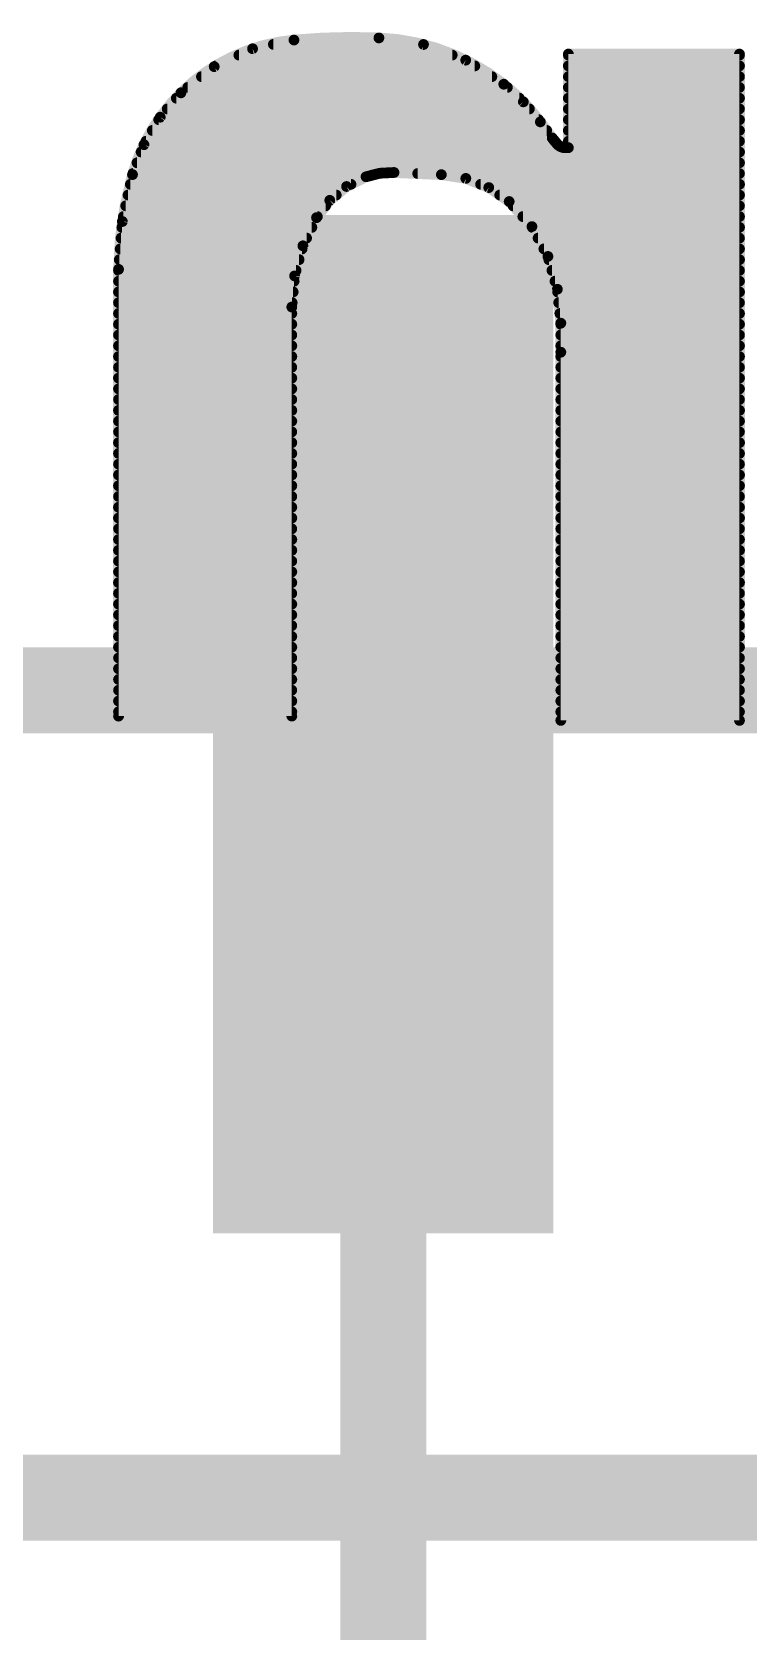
# Model space of a CAD drawing. Extents: x -98 to 45, y 0 to 29.
# Drawn here: x 23.936 to 25.626, y 14.29 to 18.063 of the extents above; entities that cross this region are included whole.
import ezdxf

# ---------------------------------------------------------------- set-up
doc = ezdxf.new("R2010")
doc.units = 0
for name, color, linetype in [('1', 12, 'CONTINUOUS'), ('21', 53, 'CONTINUOUS'), ('22', 53, 'CONTINUOUS'), ('29', 253, 'CONTINUOUS'), ('31', 253, 'CONTINUOUS')]:
    doc.layers.add(name, color=color, linetype=linetype)

# ---------------------------------------------------------------- blocks, each defined once
blk = doc.blocks.new('RECT')
blk.add_solid([(-0.5, -0.5), (0.5, -0.5), (-0.5, 0.5), (0.5, 0.5)])

msp = doc.modelspace()

# ---------------------------------------------------------------- linework, layer by layer
at = {"layer": '1', "const_width": 0.2032}
for points in [[(29.21, 16.51), (15.24, 16.51)], [(24.765, 12.7), (24.765, 16.43)]]:
    msp.add_lwpolyline(points, dxfattribs=at)
at = {"layer": '1', "const_width": 0.1016}
msp.add_lwpolyline([(24.8158, 16.43, 1), (24.7142, 16.43)], format="xyb", dxfattribs=at)
at = {"layer": '21', "const_width": 0.2032}
msp.add_lwpolyline([(20.32, 14.605), (33.02, 14.605)], dxfattribs=at)
at = {"layer": '22'}
for points, const_width in [([(24.5542, 18.0442, 0.1741), (24.2875, 17.9197)], 0.0254), ([(24.4552, 18.0299, 1), (24.4578, 18.0175)], 0.0127), ([(24.4592, 18.0179, 1), (24.4538, 18.0294)], 0.0127), ([(24.5056, 18.0404, 1), (24.5056, 18.0277)], 0.0127), ([(24.7548, 18.0492, 0.0335), (24.5542, 18.0442)], 0.0254), ([(24.554, 18.0505, 1), (24.5544, 18.0379)], 0.0127), ([(24.5536, 18.0505, 1), (24.5548, 18.0379)], 0.0127), ([(24.5555, 18.038, 1), (24.5529, 18.0504)], 0.0127), ([(24.5548, 18.0379, 1), (24.5536, 18.0505)], 0.0127), ([(24.7557, 18.0555, 1), (24.7539, 18.0429)], 0.0127), ([(25.0495, 17.94, 0.1577), (24.7548, 18.0492)], 0.0254), ([(24.7551, 18.0555, 1), (24.7545, 18.0429)], 0.0127), ([(24.7545, 18.0429, 1), (24.7551, 18.0555)], 0.0127), ([(24.755, 18.0429, 1), (24.7546, 18.0555)], 0.0127), ([(24.8622, 18.0397, 1), (24.8578, 18.0278)], 0.0127), ([(24.858, 18.0277, 1), (24.858, 18.0404)], 0.0127), ([(24.859, 18.0274, 1), (24.8609, 18.04)], 0.0127), ([(24.4242, 18.015, 1), (24.4242, 18.0023)], 0.0127), ([(24.9277, 18.0023, 1), (24.9277, 18.015)], 0.0127), ([(24.963, 18.0021, 1), (24.9562, 17.9914)], 0.0127), ([(24.9574, 17.9908, 1), (24.9618, 18.0027)], 0.0127), ([(25.2019, 18.0175, 1), (25.2019, 18.0048)], 0.0127), ([(25.2083, 18.0111, 1), (25.1956, 18.0111)], 0.0127), ([(25.2019, 18.0175, 1), (25.2019, 18.0048)], 0.0127), ([(25.2083, 18.0111, 1), (25.1956, 18.0111)], 0.0127), ([(25.2019, 18.015, 1), (25.2019, 18.0023)], 0.0127), ([(25.6121, 18.0111, 1), (25.5994, 18.0111)], 0.0127), ([(25.6121, 18.0111, 1), (25.5994, 18.0111)], 0.0127), ([(25.6057, 18.0048, 1), (25.6057, 18.0175)], 0.0127), ([(25.6057, 18.0048, 1), (25.6057, 18.0175)], 0.0127), ([(25.6057, 18.0023, 1), (25.6057, 18.015)], 0.0127), ([(24.3359, 17.9642, 1), (24.3359, 17.9515)], 0.0127), ([(24.3633, 17.9872, 1), (24.3687, 17.9757)], 0.0127), ([(24.3699, 17.9764, 1), (24.3621, 17.9864)], 0.0127), ([(24.3698, 17.9896, 1), (24.3698, 17.9768)], 0.0127), ([(24.9811, 17.9768, 1), (24.9811, 17.9896)], 0.0127), ([(25.0213, 17.9515, 1), (25.0213, 17.9642)], 0.0127), ([(25.2019, 17.9896, 1), (25.2019, 17.9768)], 0.0127), ([(25.2019, 17.9642, 1), (25.2019, 17.9515)], 0.0127), ([(25.6057, 17.9768, 1), (25.6057, 17.9896)], 0.0127), ([(25.6057, 17.9515, 1), (25.6057, 17.9642)], 0.0127), ([(24.2875, 17.9197, 0.1281), (24.1732, 17.7267)], 0.0254), ([(24.2836, 17.9247, 1), (24.2914, 17.9147)], 0.0127), ([(24.283, 17.9242, 1), (24.292, 17.9152)], 0.0127), ([(24.2923, 17.9156, 1), (24.2827, 17.9238)], 0.0127), ([(24.292, 17.9152, 1), (24.283, 17.9242)], 0.0127), ([(24.3036, 17.9388, 1), (24.3036, 17.9261)], 0.0127), ([(25.0538, 17.9447, 1), (25.0452, 17.9353)], 0.0127), ([(25.1358, 17.8511, 0.0664), (25.0495, 17.94)], 0.0254), ([(25.0534, 17.945, 1), (25.0456, 17.935)], 0.0127), ([(25.0456, 17.935, 1), (25.0534, 17.945)], 0.0127), ([(25.0461, 17.9346, 1), (25.0529, 17.9454)], 0.0127), ([(25.0579, 17.9261, 1), (25.0579, 17.9388)], 0.0127), ([(25.2019, 17.9388, 1), (25.2019, 17.9261)], 0.0127), ([(25.6057, 17.9261, 1), (25.6057, 17.9388)], 0.0127), ([(24.2551, 17.888, 1), (24.2551, 17.8753)], 0.0127), ([(24.2767, 17.9134, 1), (24.2767, 17.9006)], 0.0127), ([(25.0861, 17.9006, 1), (25.0861, 17.9134)], 0.0127), ([(25.1004, 17.9025, 1), (25.0908, 17.8943)], 0.0127), ([(25.0913, 17.8937, 1), (25.0999, 17.9031)], 0.0127), ([(25.1099, 17.8753, 1), (25.1099, 17.888)], 0.0127), ([(25.2019, 17.9134, 1), (25.2019, 17.9006)], 0.0127), ([(25.2019, 17.888, 1), (25.2019, 17.8753)], 0.0127), ([(25.6057, 17.9006, 1), (25.6057, 17.9134)], 0.0127), ([(25.6057, 17.8753, 1), (25.6057, 17.888)], 0.0127), ([(24.2351, 17.8626, 1), (24.2351, 17.8498)], 0.0127), ([(24.2338, 17.8663, 1), (24.2434, 17.8581)], 0.0127), ([(24.2441, 17.8589, 1), (24.2331, 17.8654)], 0.0127), ([(25.1409, 17.8549, 1), (25.1307, 17.8473)], 0.0127), ([(25.1638, 17.813, 0.0022), (25.1358, 17.8511)], 0.0254), ([(25.1409, 17.8549, 1), (25.1307, 17.8473)], 0.0127), ([(25.1307, 17.8473, 1), (25.1409, 17.8549)], 0.0127), ([(25.131, 17.847, 1), (25.1406, 17.8552)], 0.0127), ([(25.1315, 17.8498, 1), (25.1315, 17.8626)], 0.0127), ([(25.2019, 17.8626, 1), (25.2019, 17.8498)], 0.0127), ([(25.6057, 17.8498, 1), (25.6057, 17.8626)], 0.0127), ([(24.2061, 17.795, 1), (24.1942, 17.7995)], 0.0127), ([(24.205, 17.8118, 1), (24.205, 17.7991)], 0.0127), ([(24.22, 17.8372, 1), (24.22, 17.8244)], 0.0127), ([(25.1507, 17.8244, 1), (25.1507, 17.8372)], 0.0127), ([(25.1687, 17.8171, 1), (25.1589, 17.8089)], 0.0127), ([(25.1638, 17.813, 0.0333), (25.1765, 17.7978)], 0.0254), ([(25.1689, 17.8167, 1), (25.1587, 17.8093)], 0.0127), ([(25.1587, 17.8092, 1), (25.1689, 17.8168)], 0.0127), ([(25.1587, 17.8093, 1), (25.1689, 17.8167)], 0.0127), ([(25.1701, 17.7991, 1), (25.1701, 17.8118)], 0.0127), ([(25.1801, 17.803, 1), (25.1729, 17.7926)], 0.0127), ([(25.1765, 17.7978, 0.205), (25.1943, 17.7902)], 0.0254), ([(25.1811, 17.8022, 1), (25.1719, 17.7934)], 0.0127), ([(25.1719, 17.7934, 1), (25.1811, 17.8022)], 0.0127), ([(25.2019, 17.8372, 1), (25.2019, 17.8244)], 0.0127), ([(25.2019, 17.8118, 1), (25.2019, 17.7991)], 0.0127), ([(25.6057, 17.8244, 1), (25.6057, 17.8372)], 0.0127), ([(25.6057, 17.7991, 1), (25.6057, 17.8118)], 0.0127), ([(24.1936, 17.7864, 1), (24.1936, 17.7736)], 0.0127), ([(24.1947, 17.8005, 1), (24.2056, 17.794)], 0.0127), ([(25.1716, 17.7937, 1), (25.1814, 17.8019)], 0.0127), ([(25.1859, 17.7984, 1), (25.1834, 17.786)], 0.0127), ([(25.181, 17.787, 1), (25.1882, 17.7974)], 0.0127), ([(25.1943, 17.7966, 1), (25.1943, 17.7839)], 0.0127), ([(25.1943, 17.7966, 1), (25.1943, 17.7839)], 0.0127), ([(25.193, 17.784, 1), (25.1956, 17.7964)], 0.0127), ([(25.1943, 17.7839, 1), (25.1943, 17.7965)], 0.0127), ([(25.1956, 17.7902, 1), (25.2083, 17.7902)], 0.0127), ([(25.1956, 17.7902, 1), (25.2083, 17.7902)], 0.0127), ([(25.2019, 17.7839, 1), (25.2019, 17.7966)], 0.0127), ([(25.2019, 17.7839, 1), (25.2019, 17.7966)], 0.0127), ([(25.6057, 17.7736, 1), (25.6057, 17.7864)], 0.0127), ([(24.1732, 17.7267, 0.0668), (24.1402, 17.5031)], 0.0254), ([(24.1673, 17.729, 1), (24.1791, 17.7244)], 0.0127), ([(24.1671, 17.7285, 1), (24.1793, 17.7249)], 0.0127), ([(24.1794, 17.7254, 1), (24.167, 17.728)], 0.0127), ([(24.1793, 17.7249, 1), (24.1671, 17.7285)], 0.0127), ([(24.1742, 17.7356, 1), (24.1742, 17.7229)], 0.0127), ([(24.1839, 17.761, 1), (24.1839, 17.7482)], 0.0127), ([(24.7244, 17.7216, 0.1719), (24.6075, 17.6251)], 0.0254), ([(24.7228, 17.7278, 1), (24.726, 17.7154)], 0.0127), ([(24.7904, 17.7317, 0.0992), (24.7244, 17.7216)], 0.0254), ([(24.7222, 17.7276, 1), (24.7266, 17.7156)], 0.0127), ([(24.7272, 17.7159, 1), (24.7216, 17.7273)], 0.0127), ([(24.7266, 17.7156, 1), (24.7222, 17.7276)], 0.0127), ([(24.7566, 17.7363, 1), (24.7572, 17.7236)], 0.0127), ([(24.7541, 17.7229, 1), (24.7541, 17.7356)], 0.0127), ([(24.7585, 17.7238, 1), (24.7553, 17.7361)], 0.0127), ([(24.7907, 17.738, 1), (24.7901, 17.7254)], 0.0127), ([(24.7904, 17.7317, 0.0006), (24.9022, 17.7267)], 0.0254), ([(24.7907, 17.738, 1), (24.7901, 17.7254)], 0.0127), ([(24.7907, 17.7254, 1), (24.7901, 17.738)], 0.0127), ([(24.7901, 17.7254, 1), (24.7907, 17.738)], 0.0127), ([(24.8463, 17.7356, 1), (24.8463, 17.7229)], 0.0127), ([(24.9032, 17.733, 1), (24.9012, 17.7204)], 0.0127), ([(25.0622, 17.6632, 0.1688), (24.9022, 17.7267)], 0.0254), ([(24.9025, 17.733, 1), (24.9019, 17.7204)], 0.0127), ([(24.9019, 17.7204, 1), (24.9025, 17.733)], 0.0127), ([(24.9019, 17.7204, 1), (24.9025, 17.733)], 0.0127), ([(25.6057, 17.7482, 1), (25.6057, 17.761)], 0.0127), ([(25.6057, 17.7229, 1), (25.6057, 17.7356)], 0.0127), ([(24.1682, 17.7102, 1), (24.1682, 17.6974)], 0.0127), ([(24.6756, 17.7043, 1), (24.6812, 17.693)], 0.0127), ([(24.6824, 17.6937, 1), (24.6744, 17.7035)], 0.0127), ([(24.6887, 17.6974, 1), (24.6887, 17.7102)], 0.0127), ([(24.9622, 17.7236, 1), (24.9575, 17.7118)], 0.0127), ([(24.9589, 17.7114, 1), (24.9608, 17.724)], 0.0127), ([(24.9949, 17.7102, 1), (24.9949, 17.6974)], 0.0127), ([(25.0177, 17.7014, 1), (25.0105, 17.6909)], 0.0127), ([(25.0117, 17.6903, 1), (25.0164, 17.7021)], 0.0127), ([(25.6057, 17.6974, 1), (25.6057, 17.7102)], 0.0127), ([(24.1572, 17.6594, 1), (24.1572, 17.6467)], 0.0127), ([(24.1627, 17.6848, 1), (24.1627, 17.672)], 0.0127), ([(24.6289, 17.6467, 1), (24.6289, 17.6594)], 0.0127), ([(24.6347, 17.6708, 1), (24.6428, 17.661)], 0.0127), ([(24.6438, 17.662, 1), (24.6337, 17.6698)], 0.0127), ([(24.6539, 17.672, 1), (24.6539, 17.6848)], 0.0127), ([(25.04, 17.6848, 1), (25.04, 17.672)], 0.0127), ([(25.0669, 17.6675, 1), (25.0575, 17.6589)], 0.0127), ([(25.1536, 17.5336, 0.1229), (25.0622, 17.6632)], 0.0254), ([(25.0663, 17.668, 1), (25.0581, 17.6584)], 0.0127), ([(25.0581, 17.6584, 1), (25.0663, 17.668)], 0.0127), ([(25.0586, 17.658, 1), (25.0658, 17.6684)], 0.0127), ([(25.0714, 17.6594, 1), (25.0714, 17.6467)], 0.0127), ([(25.6057, 17.672, 1), (25.6057, 17.6848)], 0.0127), ([(25.6057, 17.6467, 1), (25.6057, 17.6594)], 0.0127), ([(24.1556, 17.6155, 1), (24.1429, 17.6165)], 0.0127), ([(24.143, 17.6173, 1), (24.1554, 17.6147)], 0.0127), ([(24.1517, 17.634, 1), (24.1517, 17.6212)], 0.0127), ([(24.6075, 17.6251, 0.136), (24.5491, 17.4142)], 0.0254), ([(24.6025, 17.629, 1), (24.6125, 17.6212)], 0.0127), ([(24.6021, 17.6284, 1), (24.6129, 17.6218)], 0.0127), ([(24.6132, 17.6223, 1), (24.6018, 17.6279)], 0.0127), ([(24.6129, 17.6218, 1), (24.6021, 17.6284)], 0.0127), ([(24.6094, 17.6212, 1), (24.6094, 17.634)], 0.0127), ([(25.0945, 17.634, 1), (25.0945, 17.6212)], 0.0127), ([(25.6057, 17.6212, 1), (25.6057, 17.634)], 0.0127), ([(24.1461, 17.5832, 1), (24.1461, 17.5705)], 0.0127), ([(24.1481, 17.6086, 1), (24.1481, 17.5958)], 0.0127), ([(24.5841, 17.5705, 1), (24.5841, 17.5832)], 0.0127), ([(24.5964, 17.5958, 1), (24.5964, 17.6086)], 0.0127), ([(25.1215, 17.607, 1), (25.1103, 17.601)], 0.0127), ([(25.1168, 17.6086, 1), (25.1168, 17.5958)], 0.0127), ([(25.1112, 17.5998, 1), (25.1206, 17.6083)], 0.0127), ([(25.1304, 17.5832, 1), (25.1304, 17.5705)], 0.0127), ([(25.6057, 17.5958, 1), (25.6057, 17.6086)], 0.0127), ([(25.6057, 17.5705, 1), (25.6057, 17.5832)], 0.0127), ([(24.1441, 17.5578, 1), (24.1441, 17.545)], 0.0127), ([(24.5697, 17.5615, 1), (24.5811, 17.5559)], 0.0127), ([(24.5815, 17.557, 1), (24.5693, 17.5604)], 0.0127), ([(24.5734, 17.545, 1), (24.5734, 17.5578)], 0.0127), ([(25.1441, 17.5578, 1), (25.1441, 17.545)], 0.0127), ([(25.1597, 17.5354, 1), (25.1475, 17.5318)], 0.0127), ([(25.1841, 17.3761, 0.0895), (25.1536, 17.5336)], 0.0254), ([(25.1595, 17.5359, 1), (25.1477, 17.5313)], 0.0127), ([(25.6057, 17.545, 1), (25.6057, 17.5578)], 0.0127), ([(24.1466, 17.5031, 1), (24.1338, 17.5031)], 0.0127), ([(24.1466, 17.5031, 1), (24.1338, 17.5031)], 0.0127), ([(24.1402, 17.507, 1), (24.1402, 17.4943)], 0.0127), ([(24.1339, 17.5036, 1), (24.1465, 17.5026)], 0.0127), ([(24.1339, 17.5032, 1), (24.1465, 17.503)], 0.0127), ([(24.142, 17.5324, 1), (24.142, 17.5196)], 0.0127), ([(24.5593, 17.4943, 1), (24.5593, 17.507)], 0.0127), ([(24.5663, 17.5196, 1), (24.5663, 17.5324)], 0.0127), ([(25.1477, 17.5313, 1), (25.1595, 17.5359)], 0.0127), ([(25.148, 17.5306, 1), (25.1592, 17.5366)], 0.0127), ([(25.1558, 17.5324, 1), (25.1558, 17.5196)], 0.0127), ([(25.1631, 17.507, 1), (25.1631, 17.4943)], 0.0127), ([(25.6057, 17.5196, 1), (25.6057, 17.5324)], 0.0127), ([(25.6057, 17.4943, 1), (25.6057, 17.507)], 0.0127), ([(24.1402, 17.4816, 1), (24.1402, 17.4688)], 0.0127), ([(24.562, 17.4871, 1), (24.5494, 17.4882)], 0.0127), ([(24.5496, 17.4893, 1), (24.5618, 17.4859)], 0.0127), ([(24.5546, 17.4688, 1), (24.5546, 17.4816)], 0.0127), ([(25.1704, 17.4816, 1), (25.1704, 17.4688)], 0.0127), ([(25.1822, 17.4569, 1), (25.1696, 17.4556)], 0.0127), ([(25.6057, 17.4688, 1), (25.6057, 17.4816)], 0.0127), ([(24.1402, 17.4562, 1), (24.1402, 17.4434)], 0.0127), ([(24.1402, 17.4308, 1), (24.1402, 17.4181)], 0.0127), ([(24.55, 17.4181, 1), (24.55, 17.4308)], 0.0127), ([(24.5523, 17.4434, 1), (24.5523, 17.4562)], 0.0127), ([(25.1698, 17.4545, 1), (25.182, 17.458)], 0.0127), ([(25.1766, 17.4562, 1), (25.1766, 17.4434)], 0.0127), ([(25.1791, 17.4308, 1), (25.1791, 17.4181)], 0.0127), ([(25.6057, 17.4434, 1), (25.6057, 17.4562)], 0.0127), ([(25.6057, 17.4181, 1), (25.6057, 17.4308)], 0.0127), ([(24.1402, 17.4054, 1), (24.1402, 17.3926)], 0.0127), ([(24.5555, 17.4142, 1), (24.5428, 17.4142)], 0.0127), ([(24.5555, 17.4142, 1), (24.5428, 17.4142)], 0.0127), ([(24.5428, 17.4148, 1), (24.5554, 17.4136)], 0.0127), ([(24.5428, 17.4142, 1), (24.5554, 17.4142)], 0.0127), ([(24.5491, 17.3926, 1), (24.5491, 17.4054)], 0.0127), ([(25.1818, 17.4054, 1), (25.1818, 17.3926)], 0.0127), ([(25.6057, 17.3926, 1), (25.6057, 17.4054)], 0.0127), ([(24.1402, 17.38, 1), (24.1402, 17.3672)], 0.0127), ([(24.1402, 17.3546, 1), (24.1402, 17.3419)], 0.0127), ([(24.5491, 17.3672, 1), (24.5491, 17.38)], 0.0127), ([(24.5491, 17.3419, 1), (24.5491, 17.3546)], 0.0127), ([(25.1905, 17.3761, 1), (25.1777, 17.3761)], 0.0127), ([(25.1841, 17.3076, 0.0064), (25.1841, 17.3761)], 0.0254), ([(25.1904, 17.3762, 1), (25.1778, 17.376)], 0.0127), ([(25.1841, 17.38, 1), (25.1841, 17.3672)], 0.0127), ([(25.1841, 17.3546, 1), (25.1841, 17.3419)], 0.0127), ([(25.1778, 17.3755, 1), (25.1904, 17.3767)], 0.0127), ([(25.1778, 17.376, 1), (25.1904, 17.3762)], 0.0127), ([(25.6057, 17.3672, 1), (25.6057, 17.38)], 0.0127), ([(25.6057, 17.3419, 1), (25.6057, 17.3546)], 0.0127), ([(24.1402, 17.3292, 1), (24.1402, 17.3164)], 0.0127), ([(24.5491, 17.3164, 1), (24.5491, 17.3292)], 0.0127), ([(25.1841, 17.3292, 1), (25.1841, 17.3164)], 0.0127), ([(25.1905, 17.3076, 1), (25.1777, 17.3076)], 0.0127), ([(25.6057, 17.3164, 1), (25.6057, 17.3292)], 0.0127), ([(24.1402, 17.3038, 1), (24.1402, 17.291)], 0.0127), ([(24.1402, 17.2784, 1), (24.1402, 17.2657)], 0.0127), ([(24.5491, 17.291, 1), (24.5491, 17.3038)], 0.0127), ([(24.5491, 17.2657, 1), (24.5491, 17.2784)], 0.0127), ([(25.1778, 17.3077, 1), (25.1904, 17.3075)], 0.0127), ([(25.1841, 17.3038, 1), (25.1841, 17.291)], 0.0127), ([(25.1841, 17.2784, 1), (25.1841, 17.2657)], 0.0127), ([(25.6057, 17.291, 1), (25.6057, 17.3038)], 0.0127), ([(25.6057, 17.2657, 1), (25.6057, 17.2784)], 0.0127), ([(24.1402, 17.253, 1), (24.1402, 17.2402)], 0.0127), ([(24.5491, 17.2402, 1), (24.5491, 17.253)], 0.0127), ([(25.1841, 17.253, 1), (25.1841, 17.2402)], 0.0127), ([(25.6057, 17.2402, 1), (25.6057, 17.253)], 0.0127), ([(24.1402, 17.2276, 1), (24.1402, 17.2148)], 0.0127), ([(24.1402, 17.2022, 1), (24.1402, 17.1895)], 0.0127), ([(24.5491, 17.2148, 1), (24.5491, 17.2276)], 0.0127), ([(24.5491, 17.1895, 1), (24.5491, 17.2022)], 0.0127), ([(25.1841, 17.2276, 1), (25.1841, 17.2148)], 0.0127), ([(25.1841, 17.2022, 1), (25.1841, 17.1895)], 0.0127), ([(25.6057, 17.2148, 1), (25.6057, 17.2276)], 0.0127), ([(25.6057, 17.1895, 1), (25.6057, 17.2022)], 0.0127), ([(24.1402, 17.1768, 1), (24.1402, 17.164)], 0.0127), ([(24.5491, 17.164, 1), (24.5491, 17.1768)], 0.0127), ([(25.1841, 17.1768, 1), (25.1841, 17.164)], 0.0127), ([(25.6057, 17.164, 1), (25.6057, 17.1768)], 0.0127), ([(24.1402, 17.1514, 1), (24.1402, 17.1386)], 0.0127), ([(24.1402, 17.126, 1), (24.1402, 17.1133)], 0.0127), ([(24.5491, 17.1386, 1), (24.5491, 17.1514)], 0.0127), ([(24.5491, 17.1133, 1), (24.5491, 17.126)], 0.0127), ([(25.1841, 17.1514, 1), (25.1841, 17.1386)], 0.0127), ([(25.1841, 17.126, 1), (25.1841, 17.1133)], 0.0127), ([(25.6057, 17.1386, 1), (25.6057, 17.1514)], 0.0127), ([(25.6057, 17.1133, 1), (25.6057, 17.126)], 0.0127), ([(24.1402, 17.1006, 1), (24.1402, 17.0878)], 0.0127), ([(24.5491, 17.0878, 1), (24.5491, 17.1006)], 0.0127), ([(25.1841, 17.1006, 1), (25.1841, 17.0878)], 0.0127), ([(25.6057, 17.0878, 1), (25.6057, 17.1006)], 0.0127), ([(24.1402, 17.0752, 1), (24.1402, 17.0624)], 0.0127), ([(24.1402, 17.0498, 1), (24.1402, 17.0371)], 0.0127), ([(24.5491, 17.0624, 1), (24.5491, 17.0752)], 0.0127), ([(24.5491, 17.0371, 1), (24.5491, 17.0498)], 0.0127), ([(25.1841, 17.0752, 1), (25.1841, 17.0624)], 0.0127), ([(25.1841, 17.0498, 1), (25.1841, 17.0371)], 0.0127), ([(25.6057, 17.0624, 1), (25.6057, 17.0752)], 0.0127), ([(25.6057, 17.0371, 1), (25.6057, 17.0498)], 0.0127), ([(24.1402, 17.0244, 1), (24.1402, 17.0116)], 0.0127), ([(24.5491, 17.0116, 1), (24.5491, 17.0244)], 0.0127), ([(25.1841, 17.0244, 1), (25.1841, 17.0116)], 0.0127), ([(25.6057, 17.0116, 1), (25.6057, 17.0244)], 0.0127), ([(24.1402, 16.999, 1), (24.1402, 16.9862)], 0.0127), ([(24.1402, 16.9736, 1), (24.1402, 16.9609)], 0.0127), ([(24.5491, 16.9862, 1), (24.5491, 16.999)], 0.0127), ([(24.5491, 16.9609, 1), (24.5491, 16.9736)], 0.0127), ([(25.1841, 16.999, 1), (25.1841, 16.9862)], 0.0127), ([(25.1841, 16.9736, 1), (25.1841, 16.9609)], 0.0127), ([(25.6057, 16.9862, 1), (25.6057, 16.999)], 0.0127), ([(25.6057, 16.9609, 1), (25.6057, 16.9736)], 0.0127), ([(24.1402, 16.9482, 1), (24.1402, 16.9354)], 0.0127), ([(24.5491, 16.9354, 1), (24.5491, 16.9482)], 0.0127), ([(25.1841, 16.9482, 1), (25.1841, 16.9354)], 0.0127), ([(25.6057, 16.9354, 1), (25.6057, 16.9482)], 0.0127), ([(24.1402, 16.9228, 1), (24.1402, 16.91)], 0.0127), ([(24.1402, 16.8974, 1), (24.1402, 16.8847)], 0.0127), ([(24.5491, 16.91, 1), (24.5491, 16.9228)], 0.0127), ([(24.5491, 16.8847, 1), (24.5491, 16.8974)], 0.0127), ([(25.1841, 16.9228, 1), (25.1841, 16.91)], 0.0127), ([(25.1841, 16.8974, 1), (25.1841, 16.8847)], 0.0127), ([(25.6057, 16.91, 1), (25.6057, 16.9228)], 0.0127), ([(25.6057, 16.8847, 1), (25.6057, 16.8974)], 0.0127), ([(24.1402, 16.872, 1), (24.1402, 16.8592)], 0.0127), ([(24.5491, 16.8592, 1), (24.5491, 16.872)], 0.0127), ([(25.1841, 16.872, 1), (25.1841, 16.8592)], 0.0127), ([(25.6057, 16.8592, 1), (25.6057, 16.872)], 0.0127), ([(24.1402, 16.8466, 1), (24.1402, 16.8338)], 0.0127), ([(24.1402, 16.8212, 1), (24.1402, 16.8085)], 0.0127), ([(24.5491, 16.8338, 1), (24.5491, 16.8466)], 0.0127), ([(24.5491, 16.8085, 1), (24.5491, 16.8212)], 0.0127), ([(25.1841, 16.8466, 1), (25.1841, 16.8338)], 0.0127), ([(25.1841, 16.8212, 1), (25.1841, 16.8085)], 0.0127), ([(25.6057, 16.8338, 1), (25.6057, 16.8466)], 0.0127), ([(25.6057, 16.8085, 1), (25.6057, 16.8212)], 0.0127), ([(24.1402, 16.7958, 1), (24.1402, 16.783)], 0.0127), ([(24.5491, 16.783, 1), (24.5491, 16.7958)], 0.0127), ([(25.1841, 16.7958, 1), (25.1841, 16.783)], 0.0127), ([(25.6057, 16.783, 1), (25.6057, 16.7958)], 0.0127), ([(24.1402, 16.7704, 1), (24.1402, 16.7576)], 0.0127), ([(24.5491, 16.7576, 1), (24.5491, 16.7704)], 0.0127), ([(25.1841, 16.7704, 1), (25.1841, 16.7576)], 0.0127), ([(25.6057, 16.7576, 1), (25.6057, 16.7704)], 0.0127), ([(24.1402, 16.7196, 1), (24.1402, 16.7068)], 0.0127), ([(24.1402, 16.745, 1), (24.1402, 16.7323)], 0.0127), ([(24.5491, 16.7323, 1), (24.5491, 16.745)], 0.0127), ([(24.5491, 16.7068, 1), (24.5491, 16.7196)], 0.0127), ([(25.1841, 16.745, 1), (25.1841, 16.7323)], 0.0127), ([(25.1841, 16.7196, 1), (25.1841, 16.7068)], 0.0127), ([(25.6057, 16.7323, 1), (25.6057, 16.745)], 0.0127), ([(25.6057, 16.7068, 1), (25.6057, 16.7196)], 0.0127), ([(24.1402, 16.6942, 1), (24.1402, 16.6814)], 0.0127), ([(24.5491, 16.6814, 1), (24.5491, 16.6942)], 0.0127), ([(25.1841, 16.6942, 1), (25.1841, 16.6814)], 0.0127), ([(25.6057, 16.6814, 1), (25.6057, 16.6942)], 0.0127), ([(24.1402, 16.6434, 1), (24.1402, 16.6306)], 0.0127), ([(24.1402, 16.6688, 1), (24.1402, 16.6561)], 0.0127), ([(24.5491, 16.6561, 1), (24.5491, 16.6688)], 0.0127), ([(24.5491, 16.6306, 1), (24.5491, 16.6434)], 0.0127), ([(25.1841, 16.6688, 1), (25.1841, 16.6561)], 0.0127), ([(25.1841, 16.6434, 1), (25.1841, 16.6306)], 0.0127), ([(25.6057, 16.6561, 1), (25.6057, 16.6688)], 0.0127), ([(25.6057, 16.6306, 1), (25.6057, 16.6434)], 0.0127), ([(24.1402, 16.618, 1), (24.1402, 16.6052)], 0.0127), ([(24.5491, 16.6052, 1), (24.5491, 16.618)], 0.0127), ([(25.1841, 16.618, 1), (25.1841, 16.6052)], 0.0127), ([(25.6057, 16.6052, 1), (25.6057, 16.618)], 0.0127), ([(24.1402, 16.5672, 1), (24.1402, 16.5544)], 0.0127), ([(24.1402, 16.5926, 1), (24.1402, 16.5799)], 0.0127), ([(24.5491, 16.5799, 1), (24.5491, 16.5926)], 0.0127), ([(24.5491, 16.5544, 1), (24.5491, 16.5672)], 0.0127), ([(25.1841, 16.5926, 1), (25.1841, 16.5799)], 0.0127), ([(25.1841, 16.5672, 1), (25.1841, 16.5544)], 0.0127), ([(25.6057, 16.5799, 1), (25.6057, 16.5926)], 0.0127), ([(25.6057, 16.5544, 1), (25.6057, 16.5672)], 0.0127), ([(24.1402, 16.5418, 1), (24.1402, 16.529)], 0.0127), ([(24.5491, 16.529, 1), (24.5491, 16.5418)], 0.0127), ([(25.1841, 16.5418, 1), (25.1841, 16.529)], 0.0127), ([(25.6057, 16.529, 1), (25.6057, 16.5418)], 0.0127), ([(24.1402, 16.491, 1), (24.1402, 16.4782)], 0.0127), ([(24.1402, 16.5164, 1), (24.1402, 16.5037)], 0.0127), ([(24.5491, 16.5037, 1), (24.5491, 16.5164)], 0.0127), ([(24.5491, 16.4782, 1), (24.5491, 16.491)], 0.0127), ([(25.1841, 16.5164, 1), (25.1841, 16.5037)], 0.0127), ([(25.1841, 16.491, 1), (25.1841, 16.4782)], 0.0127), ([(25.6057, 16.5037, 1), (25.6057, 16.5164)], 0.0127), ([(25.6057, 16.4782, 1), (25.6057, 16.491)], 0.0127), ([(24.1402, 16.4656, 1), (24.1402, 16.4528)], 0.0127), ([(24.1338, 16.449, 1), (24.1466, 16.449)], 0.0127), ([(24.1338, 16.449, 1), (24.1466, 16.449)], 0.0127), ([(24.1402, 16.4554, 1), (24.1402, 16.4427)], 0.0127), ([(24.1402, 16.4554, 1), (24.1402, 16.4427)], 0.0127), ([(24.5428, 16.449, 1), (24.5555, 16.449)], 0.0127), ([(24.5428, 16.449, 1), (24.5555, 16.449)], 0.0127), ([(24.5491, 16.4528, 1), (24.5491, 16.4656)], 0.0127), ([(24.5491, 16.4427, 1), (24.5491, 16.4554)], 0.0127), ([(24.5491, 16.4427, 1), (24.5491, 16.4554)], 0.0127), ([(25.1841, 16.4656, 1), (25.1841, 16.4528)], 0.0127), ([(25.1841, 16.4453, 1), (25.1841, 16.4325)], 0.0127), ([(25.1841, 16.4453, 1), (25.1841, 16.4325)], 0.0127), ([(25.6057, 16.4528, 1), (25.6057, 16.4656)], 0.0127), ([(25.6057, 16.4325, 1), (25.6057, 16.4453)], 0.0127), ([(25.6057, 16.4325, 1), (25.6057, 16.4453)], 0.0127), ([(25.1777, 16.4389, 1), (25.1905, 16.4389)], 0.0127), ([(25.1777, 16.4389, 1), (25.1905, 16.4389)], 0.0127), ([(25.5994, 16.4389, 1), (25.6121, 16.4389)], 0.0127), ([(25.5994, 16.4389, 1), (25.6121, 16.4389)], 0.0127)]:
    msp.add_lwpolyline(points, format="xyb", dxfattribs=dict(at, const_width=const_width))
at = {"layer": '22', "const_width": 0.0254}
for points in [[(24.4565, 18.0237), (24.366, 17.9814)], [(24.5542, 18.0442), (24.4565, 18.0237)], [(24.5056, 18.034), (24.858, 18.034)], [(24.7548, 18.0492), (24.5542, 18.0442)], [(24.86, 18.0337), (24.7548, 18.0492)], [(24.9596, 17.9968), (24.86, 18.0337)], [(24.4242, 18.0086), (24.9277, 18.0086)], [(25.0495, 17.94), (24.9596, 17.9968)], [(25.6057, 18.0111), (25.2019, 18.0111)], [(25.2019, 18.0111), (25.2019, 17.7902)], [(25.6057, 18.0111), (25.2019, 18.0111)], [(25.2019, 18.0111), (25.2019, 17.7902)], [(25.2019, 18.0086), (25.6057, 18.0086)], [(25.6057, 16.4389), (25.6057, 18.0111)], [(25.6057, 16.4389), (25.6057, 18.0111)], [(24.366, 17.9814), (24.2875, 17.9197)], [(24.3359, 17.9578), (25.0213, 17.9578)], [(24.3698, 17.9832), (24.9811, 17.9832)], [(25.2019, 17.9832), (25.6057, 17.9832)], [(25.2019, 17.9578), (25.6057, 17.9578)], [(24.2875, 17.9197), (24.2386, 17.8622)], [(24.3036, 17.9324), (25.0579, 17.9324)], [(25.0956, 17.8984), (25.0495, 17.94)], [(25.2019, 17.9324), (25.6057, 17.9324)], [(24.2551, 17.8816), (25.1099, 17.8816)], [(24.2767, 17.907), (25.0861, 17.907)], [(25.1358, 17.8511), (25.0956, 17.8984)], [(25.2019, 17.907), (25.6057, 17.907)], [(25.2019, 17.8816), (25.6057, 17.8816)], [(24.2386, 17.8622), (24.2001, 17.7972)], [(24.2351, 17.8562), (25.1315, 17.8562)], [(25.1638, 17.813), (25.1358, 17.8511)], [(25.2019, 17.8562), (25.6057, 17.8562)], [(24.2001, 17.7972), (24.1732, 17.7267)], [(24.205, 17.8054), (25.1701, 17.8054)], [(24.22, 17.8308), (25.1507, 17.8308)], [(25.1765, 17.7978), (25.1638, 17.813)], [(25.1846, 17.7922), (25.1765, 17.7978)], [(25.2019, 17.8308), (25.6057, 17.8308)], [(25.2019, 17.8054), (25.6057, 17.8054)], [(24.1936, 17.78), (25.6057, 17.78)], [(25.1943, 17.7902), (25.1846, 17.7922)], [(25.2019, 17.7902), (25.1943, 17.7902)], [(25.2019, 17.7902), (25.1943, 17.7902)], [(24.1732, 17.7267), (24.1492, 17.616)], [(24.1742, 17.7292), (24.7541, 17.7292)], [(24.1839, 17.7546), (25.6057, 17.7546)], [(24.6784, 17.6986), (24.7244, 17.7216)], [(24.7244, 17.7216), (24.7569, 17.7299)], [(24.7569, 17.7299), (24.7904, 17.7317)], [(24.7904, 17.7317), (24.9022, 17.7267)], [(24.8463, 17.7292), (25.6057, 17.7292)], [(24.9022, 17.7267), (24.9598, 17.7177)], [(24.1682, 17.7038), (24.6887, 17.7038)], [(24.6388, 17.6659), (24.6784, 17.6986)], [(24.9598, 17.7177), (25.0141, 17.6962)], [(24.9949, 17.7038), (25.6057, 17.7038)], [(25.0141, 17.6962), (25.0622, 17.6632)], [(24.1572, 17.653), (24.6289, 17.653)], [(24.1627, 17.6784), (24.6539, 17.6784)], [(24.6075, 17.6251), (24.6388, 17.6659)], [(25.04, 17.6784), (25.6057, 17.6784)], [(25.0622, 17.6632), (25.1159, 17.604)], [(25.0714, 17.653), (25.6057, 17.653)], [(24.1492, 17.616), (24.1402, 17.5031)], [(24.1517, 17.6276), (24.6094, 17.6276)], [(24.5754, 17.5587), (24.6075, 17.6251)], [(25.0945, 17.6276), (25.6057, 17.6276)], [(24.1461, 17.5768), (24.5841, 17.5768)], [(24.1481, 17.6022), (24.5964, 17.6022)], [(25.1159, 17.604), (25.1536, 17.5336)], [(25.1168, 17.6022), (25.6057, 17.6022)], [(25.1304, 17.5768), (25.6057, 17.5768)], [(24.1441, 17.5514), (24.5734, 17.5514)], [(24.5557, 17.4876), (24.5754, 17.5587)], [(25.1441, 17.5514), (25.6057, 17.5514)], [(25.1536, 17.5336), (25.1759, 17.4562)], [(24.1402, 17.5031), (24.1402, 16.449)], [(24.1402, 17.5031), (24.1402, 16.449)], [(24.1402, 17.5006), (24.5593, 17.5006)], [(24.142, 17.526), (24.5663, 17.526)], [(25.1558, 17.526), (25.6057, 17.526)], [(25.1631, 17.5006), (25.6057, 17.5006)], [(24.1402, 17.4752), (24.5546, 17.4752)], [(24.5491, 17.4142), (24.5557, 17.4876)], [(25.1704, 17.4752), (25.6057, 17.4752)], [(25.1759, 17.4562), (25.1841, 17.3761)], [(24.1402, 17.4498), (24.5523, 17.4498)], [(24.1402, 17.4244), (24.55, 17.4244)], [(25.1766, 17.4498), (25.6057, 17.4498)], [(25.1791, 17.4244), (25.6057, 17.4244)], [(24.1402, 17.399), (24.5491, 17.399)], [(24.5491, 16.449), (24.5491, 17.4142)], [(24.5491, 16.449), (24.5491, 17.4142)], [(25.1818, 17.399), (25.6057, 17.399)], [(24.1402, 17.3736), (24.5491, 17.3736)], [(24.1402, 17.3482), (24.5491, 17.3482)], [(25.1841, 17.3761), (25.1841, 16.4389)], [(25.1841, 17.3736), (25.6057, 17.3736)], [(25.1841, 17.3482), (25.6057, 17.3482)], [(24.1402, 17.3228), (24.5491, 17.3228)], [(25.1841, 17.3228), (25.6057, 17.3228)], [(25.1841, 17.3076), (25.1841, 16.4389)], [(24.1402, 17.2974), (24.5491, 17.2974)], [(24.1402, 17.272), (24.5491, 17.272)], [(25.1841, 17.2974), (25.6057, 17.2974)], [(25.1841, 17.272), (25.6057, 17.272)], [(24.1402, 17.2466), (24.5491, 17.2466)], [(25.1841, 17.2466), (25.6057, 17.2466)], [(24.1402, 17.2212), (24.5491, 17.2212)], [(24.1402, 17.1958), (24.5491, 17.1958)], [(25.1841, 17.2212), (25.6057, 17.2212)], [(25.1841, 17.1958), (25.6057, 17.1958)], [(24.1402, 17.1704), (24.5491, 17.1704)], [(25.1841, 17.1704), (25.6057, 17.1704)], [(24.1402, 17.145), (24.5491, 17.145)], [(24.1402, 17.1196), (24.5491, 17.1196)], [(25.1841, 17.145), (25.6057, 17.145)], [(25.1841, 17.1196), (25.6057, 17.1196)], [(24.1402, 17.0942), (24.5491, 17.0942)], [(25.1841, 17.0942), (25.6057, 17.0942)], [(24.1402, 17.0688), (24.5491, 17.0688)], [(24.1402, 17.0434), (24.5491, 17.0434)], [(25.1841, 17.0688), (25.6057, 17.0688)], [(25.1841, 17.0434), (25.6057, 17.0434)], [(24.1402, 17.018), (24.5491, 17.018)], [(25.1841, 17.018), (25.6057, 17.018)], [(24.1402, 16.9926), (24.5491, 16.9926)], [(24.1402, 16.9672), (24.5491, 16.9672)], [(25.1841, 16.9926), (25.6057, 16.9926)], [(25.1841, 16.9672), (25.6057, 16.9672)], [(24.1402, 16.9418), (24.5491, 16.9418)], [(25.1841, 16.9418), (25.6057, 16.9418)], [(24.1402, 16.9164), (24.5491, 16.9164)], [(24.1402, 16.891), (24.5491, 16.891)], [(25.1841, 16.9164), (25.6057, 16.9164)], [(25.1841, 16.891), (25.6057, 16.891)], [(24.1402, 16.8656), (24.5491, 16.8656)], [(25.1841, 16.8656), (25.6057, 16.8656)], [(24.1402, 16.8402), (24.5491, 16.8402)], [(24.1402, 16.8148), (24.5491, 16.8148)], [(25.1841, 16.8402), (25.6057, 16.8402)], [(25.1841, 16.8148), (25.6057, 16.8148)], [(24.1402, 16.7894), (24.5491, 16.7894)], [(25.1841, 16.7894), (25.6057, 16.7894)], [(24.1402, 16.764), (24.5491, 16.764)], [(25.1841, 16.764), (25.6057, 16.764)], [(24.1402, 16.7386), (24.5491, 16.7386)], [(24.1402, 16.7132), (24.5491, 16.7132)], [(25.1841, 16.7386), (25.6057, 16.7386)], [(25.1841, 16.7132), (25.6057, 16.7132)], [(24.1402, 16.6878), (24.5491, 16.6878)], [(25.1841, 16.6878), (25.6057, 16.6878)], [(24.1402, 16.6624), (24.5491, 16.6624)], [(24.1402, 16.637), (24.5491, 16.637)], [(25.1841, 16.6624), (25.6057, 16.6624)], [(25.1841, 16.637), (25.6057, 16.637)], [(24.1402, 16.6116), (24.5491, 16.6116)], [(25.1841, 16.6116), (25.6057, 16.6116)], [(24.1402, 16.5862), (24.5491, 16.5862)], [(24.1402, 16.5608), (24.5491, 16.5608)], [(25.1841, 16.5862), (25.6057, 16.5862)], [(25.1841, 16.5608), (25.6057, 16.5608)], [(24.1402, 16.5354), (24.5491, 16.5354)], [(25.1841, 16.5354), (25.6057, 16.5354)], [(24.1402, 16.51), (24.5491, 16.51)], [(24.1402, 16.4846), (24.5491, 16.4846)], [(25.1841, 16.51), (25.6057, 16.51)], [(25.1841, 16.4846), (25.6057, 16.4846)], [(24.1402, 16.4592), (24.5491, 16.4592)], [(24.1402, 16.449), (24.5491, 16.449)], [(24.1402, 16.449), (24.5491, 16.449)], [(25.1841, 16.4592), (25.6057, 16.4592)], [(25.1841, 16.4389), (25.6057, 16.4389)], [(25.1841, 16.4389), (25.6057, 16.4389)]]:
    msp.add_lwpolyline(points, dxfattribs=at)

# ---------------------------------------------------------------- block references
at = {"layer": '1', "xscale": 0.6, "yscale": 2.2}
msp.add_blockref('RECT', (24.765, 16.43), dxfattribs=at)
at = {"layer": '29', "xscale": 0.8032, "yscale": 2.4032}
msp.add_blockref('RECT', (24.765, 16.43), dxfattribs=at)
at = {"layer": '31', "xscale": 0.6, "yscale": 2.2}
msp.add_blockref('RECT', (24.765, 16.43), dxfattribs=at)

doc.saveas('drawing.dxf')
